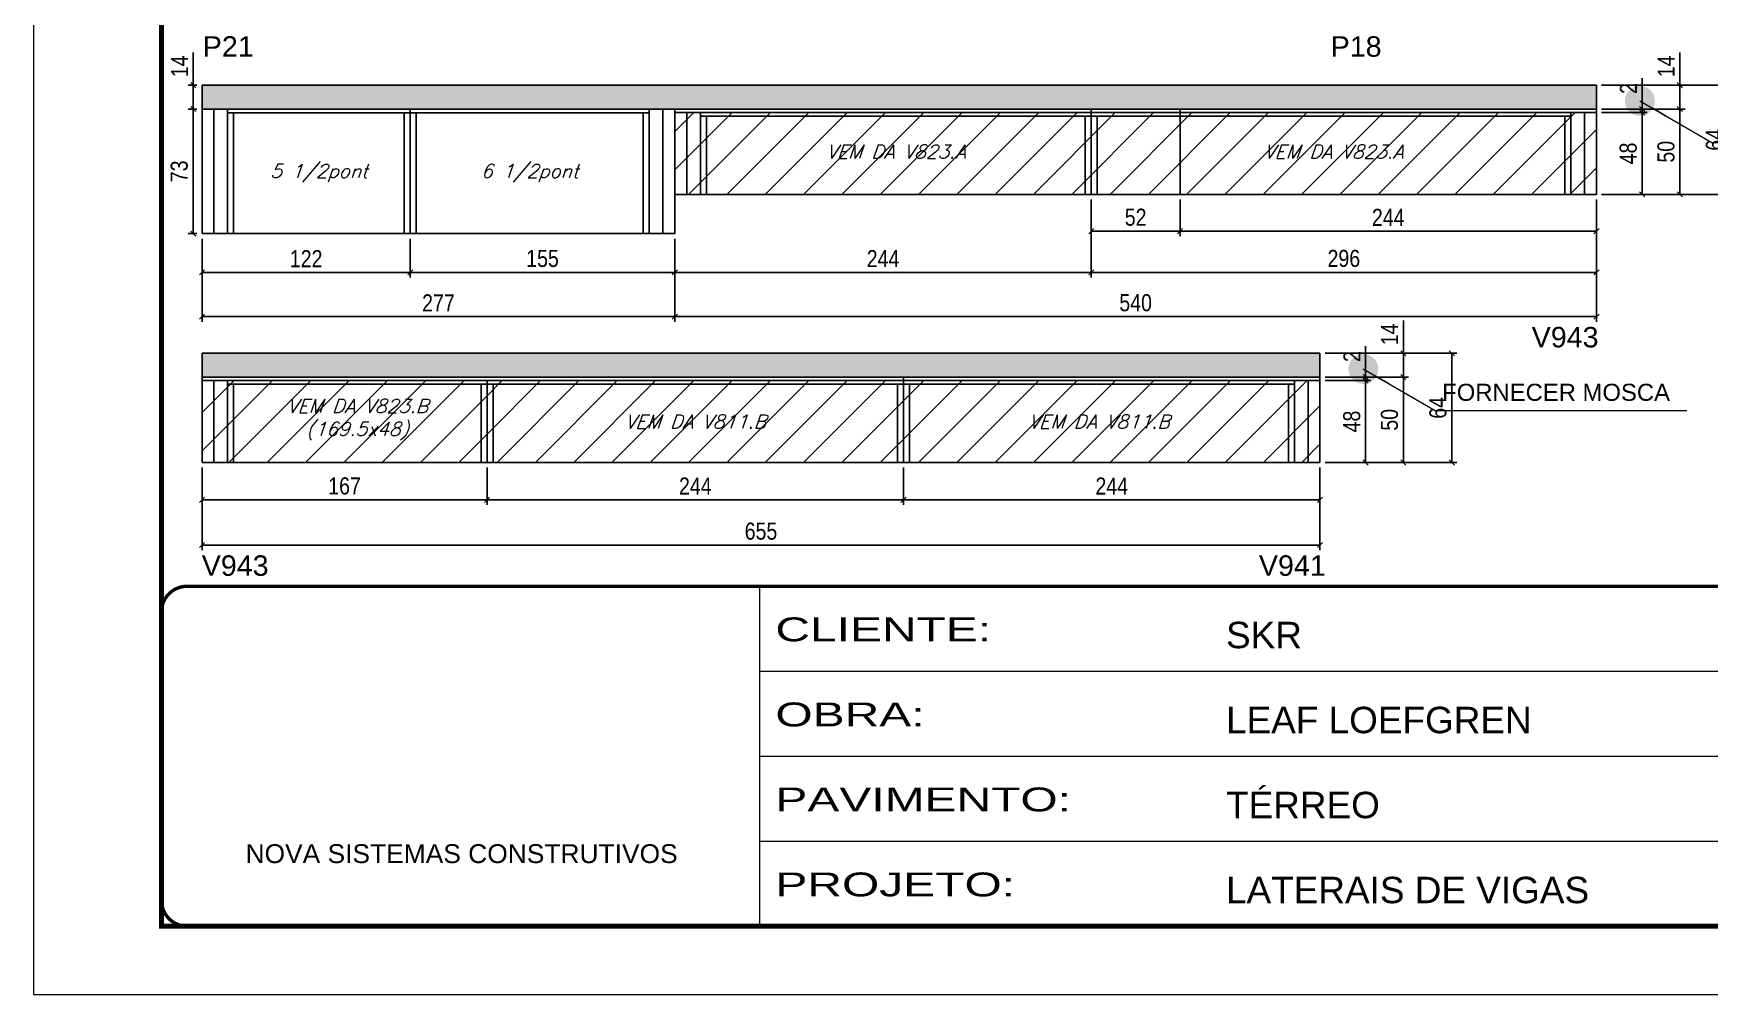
# Model space of a CAD drawing. Extents: x 3309 to 9563, y -2522 to 14608.
# Drawn here: x 6493 to 7475, y 10112 to 10675 of the extents above; entities that cross this region are included whole.
import ezdxf

# ---------------------------------------------------------------- set-up
doc = ezdxf.new("R2010")
doc.units = 0
doc.linetypes.add('CONTINUO', pattern=[0])
doc.linetypes.add('DASHED', pattern=[0.75, 0.5, -0.25])
for name, color, linetype in [('5', 5, 'Continuous'), ('COTA', 241, 'Continuous'), ('Painéis', 200, 'Continuous'), ('SARR_2.2x7', 40, 'Continuous'), ('SARR_3.5x7', 81, 'Continuous'), ('texto', 7, 'Continuous')]:
    doc.layers.add(name, color=color, linetype=linetype)
for name, color, linetype, lineweight in [('CARIMBO', 255, 'Continuous', 9), ('Folhas', 255, 'Continuous', 9), ('Hachura', 251, 'Continuous', 9), ('SARRAFO DE PRESSAO', 251, 'DASHED', 9)]:
    doc.layers.add(name, color=color, linetype=linetype, lineweight=lineweight)
doc.styles.add('ARIAL', font='arial.ttf')
doc.styles.add('COTA TECNICA', font='techl___.ttf', dxfattribs={"height": 10})
doc.styles.add('Romans', font='romans.shx')
doc.styles.get("Standard").update_dxf_attribs({"font": 'arial.ttf'})
doc.styles.add('Tecnologia', font='')
doc.styles.get('Tecnologia').set_extended_font_data('Forgotten Futurist')
doc.dimstyles.new('3x', dxfattribs={"dimtxt": 10, "dimasz": 5, "dimexe": 7, "dimexo": 5, "dimgap": 4, "dimtad": 1, "dimdec": 4, "dimlfac": 0.333333, "dimdsep": 46, "dimtxsty": 'Standard', "dimblk": 'DOT', "dimcen": 0.09, "dimclrd": 1, "dimclre": 1, "dimclrt": 2, "dimadec": 0, "dimazin": 2, "dimtfac": 1, "dimtdec": 4, "dimtmove": 0, "dimatfit": 3, "dimldrblk": 'DOT', "dimfxl": 1, "dimtolj": 1, "dimtzin": 0, "dimlwd": 9, "dimlwe": 9, "dimarcsym": 0})
doc.dimstyles.new('PAINEL', dxfattribs={"dimtxt": 10, "dimasz": 3, "dimexe": 3, "dimexo": 3, "dimgap": 3, "dimtad": 1, "dimdec": 1, "dimzin": 12, "dimdsep": 46, "dimtxsty": 'COTA TECNICA', "dimblk1": 'OBLIQUE', "dimblk2": 'OBLIQUE', "dimsah": 1, "dimcen": 0.9, "dimclrd": 4, "dimclre": 4, "dimclrt": 240, "dimadec": 1, "dimazin": 3, "dimtfac": 1, "dimtdec": 1, "dimtmove": 0, "dimatfit": 3, "dimfxl": 1, "dimtolj": 1, "dimtzin": 12, "dimarcsym": 0})

# ---------------------------------------------------------------- blocks, each defined once
blk = doc.blocks.new('9999999999')
at = {"color": 30, "linetype": 'CONTINUO'}
for p, q in [((98564.56, 34230.21), (98564.56, 34429.45)), ((98564.56, 34379.64), (99583.98, 34379.64)), ((98564.56, 34329.83), (99487.98, 34329.83)), ((98564.56, 34280.02), (99487.98, 34280.02))]:
    blk.add_line(p, q, dxfattribs=at)
at = {"color": 30, "linetype": 'CONTINUO', "const_width": 2}
blk.add_lwpolyline([(99583.98, 34230.21), (99583.98, 34414.45, 0.414214), (99568.98, 34429.45), (98228.98, 34429.45, 0.414214), (98213.98, 34414.45), (98213.98, 34245.21, 0.414214), (98228.98, 34230.21), (99583.98, 34230.21)], format="xyb", dxfattribs=at)
at = {"layer": 'Folhas'}
blk.add_lwpolyline([(98138.98, 34190.21), (99623.98, 34190.21), (99623.98, 35240.21), (98138.98, 35240.21)], close=True, dxfattribs=at)
at = {"layer": 'Folhas', "color": 30, "const_width": 3}
blk.add_lwpolyline([(98213.98, 34230.21), (99583.98, 34230.21), (99583.98, 35200.21), (98213.98, 35200.21)], close=True, dxfattribs=at)
at = {"color": 7, "linetype": 'Continuous', "ltscale": 5, "style": 'ARIAL'}
for s, height, p in [('SKR', 15.483, (98837.68, 34393.13)), ('LEAF LOEFGREN', 15.4829, (98837.68, 34343.32)), ('TÉRREO', 15.483, (98837.68, 34293.51)), ('NOVA SISTEMAS CONSTRUTIVOS', 11.0592, (98263.19, 34267.21)), ('LATERAIS DE VIGAS', 15.4829, (98837.68, 34243.7))]:
    blk.add_text(s, height=height, dxfattribs=at).set_placement(p)
at = {"layer": 'Folhas', "color": 7, "style": 'Tecnologia', "width": 1.5}
for s, p in [('CLIENTE:', (98573.65, 34397.17)), ('OBRA:', (98573.65, 34347.31)), ('PAVIMENTO:', (98573.65, 34297.5)), ('PROJETO:', (98573.65, 34247.69))]:
    blk.add_text(s, height=14, dxfattribs=at).set_placement(p)
blk = doc.blocks.new('_Oblique')
at = {"color": 0, "linetype": 'ByBlock', "lineweight": -2}
blk.add_line((-0.5, -0.5), (0.5, 0.5), dxfattribs=at)
blk = doc.blocks.new('*D1672')
at = {"layer": 'COTA', "color": 4, "lineweight": -2, "transparency": 16777216}
for p, q in [((6591.6, 10555), (6591.6, 10506.35)), ((6868.6, 10555), (6868.6, 10506.35)), ((6868.6, 10509.35), (6591.6, 10509.35))]:
    blk.add_line(p, q, dxfattribs=at)
at = {"layer": 'Defpoints', "color": 0, "transparency": 16777216}
for p in [(6591.6, 10558), (6868.6, 10558), (6591.6, 10509.35)]:
    blk.add_point(p, dxfattribs=at)
at = {"layer": 'COTA', "color": 4, "lineweight": -2, "transparency": 16777216, "xscale": 3, "yscale": 3, "zscale": 3, "rotation": 180}
blk.add_blockref('_Oblique', (6591.6, 10509.35), dxfattribs=at)
at = {"layer": 'COTA', "color": 4, "lineweight": -2, "transparency": 16777216, "xscale": 3, "yscale": 3, "zscale": 3}
blk.add_blockref('_Oblique', (6868.6, 10509.35), dxfattribs=at)
at = {"layer": 'COTA', "color": 240, "transparency": 16777216, "insert": (6730.1, 10517.42), "char_height": 10, "attachment_point": 5, "style": 'COTA TECNICA'}
blk.add_mtext('\\A1;277', dxfattribs=at)
blk = doc.blocks.new('*D1673')
at = {"layer": 'COTA', "color": 4, "lineweight": -2, "transparency": 16777216}
for p, q in [((6588.6, 10631), (6583.5, 10631)), ((6586.5, 10631), (6586.5, 10558)), ((6588.6, 10558), (6583.5, 10558))]:
    blk.add_line(p, q, dxfattribs=at)
at = {"layer": 'Defpoints', "color": 0, "transparency": 16777216}
for p in [(6591.6, 10631), (6586.5, 10558), (6591.6, 10558)]:
    blk.add_point(p, dxfattribs=at)
at = {"layer": 'COTA', "color": 4, "lineweight": -2, "transparency": 16777216, "xscale": 3, "yscale": 3, "zscale": 3}
for p, rotation in [((6586.5, 10631), 90), ((6586.5, 10558), 270)]:
    blk.add_blockref('_Oblique', p, dxfattribs=dict(at, rotation=rotation))
at = {"layer": 'COTA', "color": 240, "transparency": 16777216, "insert": (6578.28, 10594.5), "char_height": 10, "attachment_point": 5, "rotation": 90, "style": 'COTA TECNICA'}
blk.add_mtext('\\A1;73', dxfattribs=at)
blk = doc.blocks.new('*D1674')
at = {"layer": 'COTA', "color": 4, "lineweight": -2, "transparency": 16777216}
for p, q in [((6586.5, 10645), (6586.5, 10664.12)), ((6588.6, 10645), (6583.5, 10645)), ((6586.5, 10631), (6586.5, 10645)), ((6588.6, 10631), (6583.5, 10631))]:
    blk.add_line(p, q, dxfattribs=at)
at = {"layer": 'Defpoints', "color": 0, "transparency": 16777216}
for p in [(6586.5, 10645), (6591.6, 10645), (6591.6, 10631)]:
    blk.add_point(p, dxfattribs=at)
at = {"layer": 'COTA', "color": 4, "lineweight": -2, "transparency": 16777216, "xscale": 3, "yscale": 3, "zscale": 3}
for p, rotation in [((6586.5, 10645), 90), ((6586.5, 10631), 270)]:
    blk.add_blockref('_Oblique', p, dxfattribs=dict(at, rotation=rotation))
at = {"layer": 'COTA', "color": 240, "transparency": 16777216, "insert": (6578.42, 10656.06), "char_height": 10, "attachment_point": 5, "rotation": 90, "style": 'COTA TECNICA'}
blk.add_mtext('\\A1;14', dxfattribs=at)
blk = doc.blocks.new('*D1675')
at = {"layer": 'COTA', "color": 4, "lineweight": -2, "transparency": 16777216}
for p, q in [((6591.6, 10555), (6591.6, 10532.29)), ((6713.6, 10555), (6713.6, 10532.29)), ((6591.6, 10535.29), (6713.6, 10535.29))]:
    blk.add_line(p, q, dxfattribs=at)
at = {"layer": 'Defpoints', "color": 0, "transparency": 16777216}
for p in [(6591.6, 10558), (6713.6, 10558), (6713.6, 10535.29)]:
    blk.add_point(p, dxfattribs=at)
at = {"layer": 'COTA', "color": 4, "lineweight": -2, "transparency": 16777216, "xscale": 3, "yscale": 3, "zscale": 3, "rotation": 180}
blk.add_blockref('_Oblique', (6591.6, 10535.29), dxfattribs=at)
at = {"layer": 'COTA', "color": 4, "lineweight": -2, "transparency": 16777216, "xscale": 3, "yscale": 3, "zscale": 3}
blk.add_blockref('_Oblique', (6713.6, 10535.29), dxfattribs=at)
at = {"layer": 'COTA', "color": 240, "transparency": 16777216, "insert": (6652.6, 10543.35), "char_height": 10, "attachment_point": 5, "style": 'COTA TECNICA'}
blk.add_mtext('\\A1;122', dxfattribs=at)
blk = doc.blocks.new('*D1676')
at = {"layer": 'COTA', "color": 4, "lineweight": -2, "transparency": 16777216}
for p, q in [((6713.6, 10555), (6713.6, 10532.29)), ((6868.6, 10555), (6868.6, 10532.29)), ((6713.6, 10535.29), (6868.6, 10535.29))]:
    blk.add_line(p, q, dxfattribs=at)
at = {"layer": 'Defpoints', "color": 0, "transparency": 16777216}
for p in [(6713.6, 10558), (6868.6, 10558), (6868.6, 10535.29)]:
    blk.add_point(p, dxfattribs=at)
at = {"layer": 'COTA', "color": 4, "lineweight": -2, "transparency": 16777216, "xscale": 3, "yscale": 3, "zscale": 3, "rotation": 180}
blk.add_blockref('_Oblique', (6713.6, 10535.29), dxfattribs=at)
at = {"layer": 'COTA', "color": 4, "lineweight": -2, "transparency": 16777216, "xscale": 3, "yscale": 3, "zscale": 3}
blk.add_blockref('_Oblique', (6868.6, 10535.29), dxfattribs=at)
at = {"layer": 'COTA', "color": 240, "transparency": 16777216, "insert": (6791.1, 10543.4), "char_height": 10, "attachment_point": 5, "style": 'COTA TECNICA'}
blk.add_mtext('\\A1;155', dxfattribs=at)
blk = doc.blocks.new('*D1679')
at = {"layer": 'COTA', "color": 4, "linetype": 'ByBlock', "lineweight": -2, "transparency": 16777216}
for p, q in [((7408.6, 10578), (7408.6, 10506.35)), ((6868.6, 10555), (6868.6, 10506.35)), ((7408.6, 10509.35), (6868.6, 10509.35))]:
    blk.add_line(p, q, dxfattribs=at)
at = {"layer": 'Defpoints', "color": 0, "linetype": 'ByBlock', "transparency": 16777216}
for p in [(7408.6, 10581), (6868.6, 10558), (6868.6, 10509.35)]:
    blk.add_point(p, dxfattribs=at)
at = {"layer": 'COTA', "color": 4, "linetype": 'ByBlock', "lineweight": -2, "transparency": 16777216, "xscale": 3, "yscale": 3, "zscale": 3, "rotation": 180}
blk.add_blockref('_Oblique', (6868.6, 10509.35), dxfattribs=at)
at = {"layer": 'COTA', "color": 4, "linetype": 'ByBlock', "lineweight": -2, "transparency": 16777216, "xscale": 3, "yscale": 3, "zscale": 3}
blk.add_blockref('_Oblique', (7408.6, 10509.35), dxfattribs=at)
at = {"layer": 'COTA', "color": 240, "linetype": 'ByBlock', "transparency": 16777216, "insert": (7138.6, 10517.46), "char_height": 10, "attachment_point": 5, "style": 'COTA TECNICA'}
blk.add_mtext('\\A1;540', dxfattribs=at)
blk = doc.blocks.new('*D1680')
at = {"layer": 'COTA', "color": 4, "lineweight": -2, "transparency": 16777216}
for p, q in [((7112.6, 10578), (7112.6, 10532.29)), ((6868.6, 10555), (6868.6, 10532.29)), ((6868.6, 10535.29), (7112.6, 10535.29))]:
    blk.add_line(p, q, dxfattribs=at)
at = {"layer": 'Defpoints', "color": 0, "transparency": 16777216}
for p in [(7112.6, 10581), (6868.6, 10558), (7112.6, 10535.29)]:
    blk.add_point(p, dxfattribs=at)
at = {"layer": 'COTA', "color": 4, "lineweight": -2, "transparency": 16777216, "xscale": 3, "yscale": 3, "zscale": 3, "rotation": 180}
blk.add_blockref('_Oblique', (6868.6, 10535.29), dxfattribs=at)
at = {"layer": 'COTA', "color": 4, "lineweight": -2, "transparency": 16777216, "xscale": 3, "yscale": 3, "zscale": 3}
blk.add_blockref('_Oblique', (7112.6, 10535.29), dxfattribs=at)
at = {"layer": 'COTA', "color": 240, "transparency": 16777216, "insert": (6990.6, 10543.37), "char_height": 10, "attachment_point": 5, "style": 'COTA TECNICA'}
blk.add_mtext('\\A1;244', dxfattribs=at)
blk = doc.blocks.new('*D1681')
at = {"layer": 'COTA', "color": 4, "lineweight": -2, "transparency": 16777216}
for p, q in [((7112.6, 10578), (7112.6, 10532.29)), ((7408.6, 10578), (7408.6, 10532.29)), ((7112.6, 10535.29), (7408.6, 10535.29))]:
    blk.add_line(p, q, dxfattribs=at)
at = {"layer": 'Defpoints', "color": 0, "transparency": 16777216}
for p in [(7112.6, 10581), (7408.6, 10581), (7408.6, 10535.29)]:
    blk.add_point(p, dxfattribs=at)
at = {"layer": 'COTA', "color": 4, "lineweight": -2, "transparency": 16777216, "xscale": 3, "yscale": 3, "zscale": 3, "rotation": 180}
blk.add_blockref('_Oblique', (7112.6, 10535.29), dxfattribs=at)
at = {"layer": 'COTA', "color": 4, "lineweight": -2, "transparency": 16777216, "xscale": 3, "yscale": 3, "zscale": 3}
blk.add_blockref('_Oblique', (7408.6, 10535.29), dxfattribs=at)
at = {"layer": 'COTA', "color": 240, "transparency": 16777216, "insert": (7260.6, 10543.43), "char_height": 10, "attachment_point": 5, "style": 'COTA TECNICA'}
blk.add_mtext('\\A1;296', dxfattribs=at)
blk = doc.blocks.new('*D1677')
at = {"layer": 'COTA', "color": 4, "lineweight": -2, "transparency": 16777216}
for p, q in [((7112.6, 10578), (7112.6, 10556.47)), ((7164.6, 10578), (7164.6, 10556.47)), ((7112.6, 10559.47), (7164.6, 10559.47))]:
    blk.add_line(p, q, dxfattribs=at)
at = {"layer": 'Defpoints', "color": 0, "transparency": 16777216}
for p in [(7112.6, 10581), (7164.6, 10581), (7164.6, 10559.47)]:
    blk.add_point(p, dxfattribs=at)
at = {"layer": 'COTA', "color": 4, "lineweight": -2, "transparency": 16777216, "xscale": 3, "yscale": 3, "zscale": 3, "rotation": 180}
blk.add_blockref('_Oblique', (7112.6, 10559.47), dxfattribs=at)
at = {"layer": 'COTA', "color": 4, "lineweight": -2, "transparency": 16777216, "xscale": 3, "yscale": 3, "zscale": 3}
blk.add_blockref('_Oblique', (7164.6, 10559.47), dxfattribs=at)
at = {"layer": 'COTA', "color": 240, "transparency": 16777216, "insert": (7138.6, 10567.58), "char_height": 10, "attachment_point": 5, "style": 'COTA TECNICA'}
blk.add_mtext('\\A1;52', dxfattribs=at)
blk = doc.blocks.new('*D1678')
at = {"layer": 'COTA', "color": 4, "lineweight": -2, "transparency": 16777216}
for p, q in [((7164.6, 10578), (7164.6, 10556.47)), ((7408.6, 10578), (7408.6, 10556.47)), ((7164.6, 10559.47), (7408.6, 10559.47))]:
    blk.add_line(p, q, dxfattribs=at)
at = {"layer": 'Defpoints', "color": 0, "transparency": 16777216}
for p in [(7164.6, 10581), (7408.6, 10581), (7408.6, 10559.47)]:
    blk.add_point(p, dxfattribs=at)
at = {"layer": 'COTA', "color": 4, "lineweight": -2, "transparency": 16777216, "xscale": 3, "yscale": 3, "zscale": 3, "rotation": 180}
blk.add_blockref('_Oblique', (7164.6, 10559.47), dxfattribs=at)
at = {"layer": 'COTA', "color": 4, "lineweight": -2, "transparency": 16777216, "xscale": 3, "yscale": 3, "zscale": 3}
blk.add_blockref('_Oblique', (7408.6, 10559.47), dxfattribs=at)
at = {"layer": 'COTA', "color": 240, "transparency": 16777216, "insert": (7286.6, 10567.54), "char_height": 10, "attachment_point": 5, "style": 'COTA TECNICA'}
blk.add_mtext('\\A1;244', dxfattribs=at)
blk = doc.blocks.new('*D1685')
at = {"layer": 'COTA', "color": 4, "linetype": 'ByBlock', "lineweight": -2, "transparency": 16777216}
for p, q in [((6591.6, 10420.9), (6591.6, 10399.01)), ((6758.6, 10420.9), (6758.6, 10399.01)), ((6758.6, 10402.01), (6591.6, 10402.01))]:
    blk.add_line(p, q, dxfattribs=at)
at = {"layer": 'Defpoints', "color": 0, "linetype": 'ByBlock', "transparency": 16777216}
for p in [(6591.6, 10423.9), (6758.6, 10423.9), (6591.6, 10402.01)]:
    blk.add_point(p, dxfattribs=at)
at = {"layer": 'COTA', "color": 4, "linetype": 'ByBlock', "lineweight": -2, "transparency": 16777216, "xscale": 3, "yscale": 3, "zscale": 3, "rotation": 180}
blk.add_blockref('_Oblique', (6591.6, 10402.01), dxfattribs=at)
at = {"layer": 'COTA', "color": 4, "linetype": 'ByBlock', "lineweight": -2, "transparency": 16777216, "xscale": 3, "yscale": 3, "zscale": 3}
blk.add_blockref('_Oblique', (6758.6, 10402.01), dxfattribs=at)
at = {"layer": 'COTA', "color": 240, "linetype": 'ByBlock', "transparency": 16777216, "insert": (6675.1, 10410.11), "char_height": 10, "attachment_point": 5, "style": 'COTA TECNICA'}
blk.add_mtext('\\A1;167', dxfattribs=at)
blk = doc.blocks.new('*D1688')
at = {"layer": 'COTA', "color": 4, "linetype": 'ByBlock', "lineweight": -2, "transparency": 16777216}
for p, q in [((6591.6, 10420.9), (6591.6, 10372.49)), ((7246.6, 10420.9), (7246.6, 10372.49)), ((7246.6, 10375.49), (6591.6, 10375.49))]:
    blk.add_line(p, q, dxfattribs=at)
at = {"layer": 'Defpoints', "color": 0, "linetype": 'ByBlock', "transparency": 16777216}
for p in [(6591.6, 10423.9), (7246.6, 10423.9), (6591.6, 10375.49)]:
    blk.add_point(p, dxfattribs=at)
at = {"layer": 'COTA', "color": 4, "linetype": 'ByBlock', "lineweight": -2, "transparency": 16777216, "xscale": 3, "yscale": 3, "zscale": 3, "rotation": 180}
blk.add_blockref('_Oblique', (6591.6, 10375.49), dxfattribs=at)
at = {"layer": 'COTA', "color": 4, "linetype": 'ByBlock', "lineweight": -2, "transparency": 16777216, "xscale": 3, "yscale": 3, "zscale": 3}
blk.add_blockref('_Oblique', (7246.6, 10375.49), dxfattribs=at)
at = {"layer": 'COTA', "color": 240, "linetype": 'ByBlock', "transparency": 16777216, "insert": (6919.1, 10383.6), "char_height": 10, "attachment_point": 5, "style": 'COTA TECNICA'}
blk.add_mtext('\\A1;655', dxfattribs=at)
blk = doc.blocks.new('*D1686')
at = {"layer": 'COTA', "color": 4, "lineweight": -2, "transparency": 16777216}
for p, q in [((6758.6, 10420.9), (6758.6, 10399.01)), ((7002.6, 10420.9), (7002.6, 10399.01)), ((6758.6, 10402.01), (7002.6, 10402.01))]:
    blk.add_line(p, q, dxfattribs=at)
at = {"layer": 'Defpoints', "color": 0, "transparency": 16777216}
for p in [(6758.6, 10423.9, 0), (7002.6, 10423.9, 0), (7002.6, 10402.01)]:
    blk.add_point(p, dxfattribs=at)
at = {"layer": 'COTA', "color": 4, "lineweight": -2, "transparency": 16777216, "xscale": 3, "yscale": 3, "zscale": 3, "rotation": 180}
blk.add_blockref('_Oblique', (6758.6, 10402.01), dxfattribs=at)
at = {"layer": 'COTA', "color": 4, "lineweight": -2, "transparency": 16777216, "xscale": 3, "yscale": 3, "zscale": 3}
blk.add_blockref('_Oblique', (7002.6, 10402.01), dxfattribs=at)
at = {"layer": 'COTA', "color": 240, "transparency": 16777216, "insert": (6880.6, 10410.08), "char_height": 10, "attachment_point": 5, "style": 'COTA TECNICA'}
blk.add_mtext('\\A1;244', dxfattribs=at)
blk = doc.blocks.new('*D1689')
at = {"layer": 'COTA', "color": 4, "lineweight": -2, "transparency": 16777216}
for p, q in [((7002.6, 10420.9), (7002.6, 10399.01)), ((7246.6, 10420.9), (7246.6, 10399.01)), ((7002.6, 10402.01), (7246.6, 10402.01))]:
    blk.add_line(p, q, dxfattribs=at)
at = {"layer": 'Defpoints', "color": 0, "transparency": 16777216}
for p in [(7002.6, 10423.9, 0), (7246.6, 10423.9, 0), (7246.6, 10402.01)]:
    blk.add_point(p, dxfattribs=at)
at = {"layer": 'COTA', "color": 4, "lineweight": -2, "transparency": 16777216, "xscale": 3, "yscale": 3, "zscale": 3, "rotation": 180}
blk.add_blockref('_Oblique', (7002.6, 10402.01), dxfattribs=at)
at = {"layer": 'COTA', "color": 4, "lineweight": -2, "transparency": 16777216, "xscale": 3, "yscale": 3, "zscale": 3}
blk.add_blockref('_Oblique', (7246.6, 10402.01), dxfattribs=at)
at = {"layer": 'COTA', "color": 240, "transparency": 16777216, "insert": (7124.6, 10410.08), "char_height": 10, "attachment_point": 5, "style": 'COTA TECNICA'}
blk.add_mtext('\\A1;244', dxfattribs=at)
blk = doc.blocks.new('*D2573')
at = {"layer": 'COTA', "color": 4, "lineweight": -2, "transparency": 16777216}
for p, q in [((7249.6, 10487.9), (7326.84, 10487.9)), ((7323.84, 10487.9), (7323.84, 10423.9)), ((7249.6, 10423.9), (7326.84, 10423.9))]:
    blk.add_line(p, q, dxfattribs=at)
at = {"layer": 'Defpoints', "color": 0, "transparency": 16777216}
for p in [(7246.6, 10487.9, 0), (7246.6, 10423.9, 0), (7323.84, 10423.9)]:
    blk.add_point(p, dxfattribs=at)
at = {"layer": 'COTA', "color": 4, "lineweight": -2, "transparency": 16777216, "xscale": 3, "yscale": 3, "zscale": 3}
for p, rotation in [((7323.84, 10487.9), 90), ((7323.84, 10423.9), 270)]:
    blk.add_blockref('_Oblique', p, dxfattribs=dict(at, rotation=rotation))
at = {"layer": 'COTA', "color": 240, "transparency": 16777216, "insert": (7315.74, 10455.9), "char_height": 10, "attachment_point": 5, "rotation": 90, "style": 'COTA TECNICA'}
blk.add_mtext('\\A1;64', dxfattribs=at)
blk = doc.blocks.new('*D2574')
at = {"layer": 'COTA', "color": 4, "lineweight": -2, "transparency": 16777216}
for p, q in [((7249.6, 10473.9), (7298.48, 10473.9)), ((7295.48, 10473.9), (7295.48, 10423.9)), ((7249.6, 10423.9), (7298.48, 10423.9))]:
    blk.add_line(p, q, dxfattribs=at)
at = {"layer": 'Defpoints', "color": 0, "transparency": 16777216}
for p in [(7246.6, 10473.9, 0), (7246.6, 10423.9, 0), (7295.48, 10423.9)]:
    blk.add_point(p, dxfattribs=at)
at = {"layer": 'COTA', "color": 4, "lineweight": -2, "transparency": 16777216, "xscale": 3, "yscale": 3, "zscale": 3}
for p, rotation in [((7295.48, 10473.9), 90), ((7295.48, 10423.9), 270)]:
    blk.add_blockref('_Oblique', p, dxfattribs=dict(at, rotation=rotation))
at = {"layer": 'COTA', "color": 240, "transparency": 16777216, "insert": (7287.37, 10448.9), "char_height": 10, "attachment_point": 5, "rotation": 90, "style": 'COTA TECNICA'}
blk.add_mtext('\\A1;50', dxfattribs=at)
blk = doc.blocks.new('*D2575')
at = {"layer": 'COTA', "color": 4, "lineweight": -2, "transparency": 16777216}
for p, q in [((7295.48, 10487.9), (7295.48, 10507.02)), ((7249.6, 10487.9), (7298.48, 10487.9)), ((7295.48, 10473.9), (7295.48, 10487.9)), ((7249.6, 10473.9), (7298.48, 10473.9))]:
    blk.add_line(p, q, dxfattribs=at)
at = {"layer": 'Defpoints', "color": 0, "transparency": 16777216}
for p in [(7246.6, 10487.9, 0), (7295.48, 10487.9), (7246.6, 10473.9, 0)]:
    blk.add_point(p, dxfattribs=at)
at = {"layer": 'COTA', "color": 4, "lineweight": -2, "transparency": 16777216, "xscale": 3, "yscale": 3, "zscale": 3}
for p, rotation in [((7295.48, 10487.9), 90), ((7295.48, 10473.9), 270)]:
    blk.add_blockref('_Oblique', p, dxfattribs=dict(at, rotation=rotation))
at = {"layer": 'COTA', "color": 240, "transparency": 16777216, "insert": (7287.41, 10498.96), "char_height": 10, "attachment_point": 5, "rotation": 90, "style": 'COTA TECNICA'}
blk.add_mtext('\\A1;14', dxfattribs=at)
blk = doc.blocks.new('*D2576')
at = {"layer": 'COTA', "color": 4, "lineweight": -2, "transparency": 16777216}
for p, q in [((7249.6, 10471.9), (7276.35, 10471.9)), ((7273.35, 10423.9), (7273.35, 10471.9)), ((7249.6, 10423.9), (7276.35, 10423.9))]:
    blk.add_line(p, q, dxfattribs=at)
at = {"layer": 'Defpoints', "color": 0, "transparency": 16777216}
for p in [(7246.6, 10471.9, 0), (7273.35, 10471.9), (7246.6, 10423.9, 0)]:
    blk.add_point(p, dxfattribs=at)
at = {"layer": 'COTA', "color": 4, "lineweight": -2, "transparency": 16777216, "xscale": 3, "yscale": 3, "zscale": 3}
for p, rotation in [((7273.35, 10471.9), 90), ((7273.35, 10423.9), 270)]:
    blk.add_blockref('_Oblique', p, dxfattribs=dict(at, rotation=rotation))
at = {"layer": 'COTA', "color": 240, "transparency": 16777216, "insert": (7265.25, 10447.9), "char_height": 10, "attachment_point": 5, "rotation": 90, "style": 'COTA TECNICA'}
blk.add_mtext('\\A1;48', dxfattribs=at)
blk = doc.blocks.new('*D2577')
at = {"layer": 'COTA', "color": 4, "lineweight": -2, "transparency": 16777216}
for p, q in [((7273.35, 10473.9), (7273.35, 10492.02)), ((7249.6, 10473.9), (7276.35, 10473.9)), ((7249.6, 10471.9), (7276.35, 10471.9)), ((7273.35, 10471.9), (7273.35, 10473.9)), ((7273.35, 10471.9), (7273.35, 10468.9))]:
    blk.add_line(p, q, dxfattribs=at)
at = {"layer": 'Defpoints', "color": 0, "transparency": 16777216}
for p in [(7246.6, 10473.9, 0), (7246.6, 10471.9, 0), (7273.35, 10473.9)]:
    blk.add_point(p, dxfattribs=at)
at = {"layer": 'COTA', "color": 4, "lineweight": -2, "transparency": 16777216, "xscale": 3, "yscale": 3, "zscale": 3}
for p, rotation in [((7273.35, 10473.9), 270), ((7273.35, 10471.9), 90)]:
    blk.add_blockref('_Oblique', p, dxfattribs=dict(at, rotation=rotation))
at = {"layer": 'COTA', "color": 240, "transparency": 16777216, "insert": (7265.35, 10485.96), "char_height": 10, "attachment_point": 5, "rotation": 90, "style": 'COTA TECNICA'}
blk.add_mtext('\\A1;2', dxfattribs=at)
blk = doc.blocks.new('_Dot')
at = {"color": 0, "linetype": 'ByBlock', "lineweight": -2}
blk.add_line((-0.5, 0), (-1, 0), dxfattribs=at)
at = {"color": 0, "linetype": 'ByBlock', "const_width": 0.5}
blk.add_lwpolyline([(-0.25, 0, 1), (0.25, 0, 1)], format="xyb", close=True, dxfattribs=at)
blk = doc.blocks.new('*D2590')
at = {"layer": 'COTA', "color": 4, "lineweight": -2, "transparency": 16777216}
for p, q in [((7411.6, 10645), (7488.84, 10645)), ((7485.84, 10645), (7485.84, 10581)), ((7411.6, 10581), (7488.84, 10581))]:
    blk.add_line(p, q, dxfattribs=at)
at = {"layer": 'Defpoints', "color": 0, "transparency": 16777216}
for p in [(7408.6, 10645, 0), (7408.6, 10581, 0), (7485.84, 10581)]:
    blk.add_point(p, dxfattribs=at)
at = {"layer": 'COTA', "color": 4, "lineweight": -2, "transparency": 16777216, "xscale": 3, "yscale": 3, "zscale": 3}
for p, rotation in [((7485.84, 10645), 90), ((7485.84, 10581), 270)]:
    blk.add_blockref('_Oblique', p, dxfattribs=dict(at, rotation=rotation))
at = {"layer": 'COTA', "color": 240, "transparency": 16777216, "insert": (7477.74, 10613), "char_height": 10, "attachment_point": 5, "rotation": 90, "style": 'COTA TECNICA'}
blk.add_mtext('\\A1;64', dxfattribs=at)
blk = doc.blocks.new('*D2591')
at = {"layer": 'COTA', "color": 4, "lineweight": -2, "transparency": 16777216}
for p, q in [((7411.6, 10631), (7460.48, 10631)), ((7457.48, 10631), (7457.48, 10581)), ((7411.6, 10581), (7460.48, 10581))]:
    blk.add_line(p, q, dxfattribs=at)
at = {"layer": 'Defpoints', "color": 0, "transparency": 16777216}
for p in [(7408.6, 10631, 0), (7408.6, 10581, 0), (7457.48, 10581)]:
    blk.add_point(p, dxfattribs=at)
at = {"layer": 'COTA', "color": 4, "lineweight": -2, "transparency": 16777216, "xscale": 3, "yscale": 3, "zscale": 3}
for p, rotation in [((7457.48, 10631), 90), ((7457.48, 10581), 270)]:
    blk.add_blockref('_Oblique', p, dxfattribs=dict(at, rotation=rotation))
at = {"layer": 'COTA', "color": 240, "transparency": 16777216, "insert": (7449.37, 10606), "char_height": 10, "attachment_point": 5, "rotation": 90, "style": 'COTA TECNICA'}
blk.add_mtext('\\A1;50', dxfattribs=at)
blk = doc.blocks.new('*D2592')
at = {"layer": 'COTA', "color": 4, "lineweight": -2, "transparency": 16777216}
for p, q in [((7457.48, 10645), (7457.48, 10664.12)), ((7411.6, 10645), (7460.48, 10645)), ((7457.48, 10631), (7457.48, 10645)), ((7411.6, 10631), (7460.48, 10631))]:
    blk.add_line(p, q, dxfattribs=at)
at = {"layer": 'Defpoints', "color": 0, "transparency": 16777216}
for p in [(7408.6, 10645, 0), (7457.48, 10645), (7408.6, 10631, 0)]:
    blk.add_point(p, dxfattribs=at)
at = {"layer": 'COTA', "color": 4, "lineweight": -2, "transparency": 16777216, "xscale": 3, "yscale": 3, "zscale": 3}
for p, rotation in [((7457.48, 10645), 90), ((7457.48, 10631), 270)]:
    blk.add_blockref('_Oblique', p, dxfattribs=dict(at, rotation=rotation))
at = {"layer": 'COTA', "color": 240, "transparency": 16777216, "insert": (7449.41, 10656.06), "char_height": 10, "attachment_point": 5, "rotation": 90, "style": 'COTA TECNICA'}
blk.add_mtext('\\A1;14', dxfattribs=at)
blk = doc.blocks.new('*D2593')
at = {"layer": 'COTA', "color": 4, "lineweight": -2, "transparency": 16777216}
for p, q in [((7411.6, 10629), (7438.35, 10629)), ((7435.35, 10581), (7435.35, 10629)), ((7411.6, 10581), (7438.35, 10581))]:
    blk.add_line(p, q, dxfattribs=at)
at = {"layer": 'Defpoints', "color": 0, "transparency": 16777216}
for p in [(7408.6, 10629, 0), (7435.35, 10629), (7408.6, 10581, 0)]:
    blk.add_point(p, dxfattribs=at)
at = {"layer": 'COTA', "color": 4, "lineweight": -2, "transparency": 16777216, "xscale": 3, "yscale": 3, "zscale": 3}
for p, rotation in [((7435.35, 10629), 90), ((7435.35, 10581), 270)]:
    blk.add_blockref('_Oblique', p, dxfattribs=dict(at, rotation=rotation))
at = {"layer": 'COTA', "color": 240, "transparency": 16777216, "insert": (7427.25, 10605), "char_height": 10, "attachment_point": 5, "rotation": 90, "style": 'COTA TECNICA'}
blk.add_mtext('\\A1;48', dxfattribs=at)
blk = doc.blocks.new('*D2594')
at = {"layer": 'COTA', "color": 4, "lineweight": -2, "transparency": 16777216}
for p, q in [((7435.35, 10631), (7435.35, 10649.11)), ((7411.6, 10631), (7438.35, 10631)), ((7411.6, 10629), (7438.35, 10629)), ((7435.35, 10629), (7435.35, 10631)), ((7435.35, 10629), (7435.35, 10626))]:
    blk.add_line(p, q, dxfattribs=at)
at = {"layer": 'Defpoints', "color": 0, "transparency": 16777216}
for p in [(7408.6, 10631, 0), (7408.6, 10629, 0), (7435.35, 10631)]:
    blk.add_point(p, dxfattribs=at)
at = {"layer": 'COTA', "color": 4, "lineweight": -2, "transparency": 16777216, "xscale": 3, "yscale": 3, "zscale": 3}
for p, rotation in [((7435.35, 10631), 270), ((7435.35, 10629), 90)]:
    blk.add_blockref('_Oblique', p, dxfattribs=dict(at, rotation=rotation))
at = {"layer": 'COTA', "color": 240, "transparency": 16777216, "insert": (7427.35, 10643.06), "char_height": 10, "attachment_point": 5, "rotation": 90, "style": 'COTA TECNICA'}
blk.add_mtext('\\A1;2', dxfattribs=at)

msp = doc.modelspace()

# ---------------------------------------------------------------- hatches: boundary and pattern name
at = {"layer": 'COTA'}
h = msp.add_hatch(dxfattribs=at)
h.set_pattern_fill('AR-CONC', color=256, scale=0.03)
h.paths.add_polyline_path([(7408.6, 10645), (6591.6, 10645), (6591.6, 10631), (6868.6, 10631), (7408.6, 10631)])
h = msp.add_hatch(dxfattribs=at)
h.set_pattern_fill('AR-CONC', color=256, scale=0.03)
h.set_pattern_definition([(50, (-335.143, -2790.1016), (5.4655401, -0.4781726), [0.5715, -6.2865]), (355, (-335.143, -2790.1016), (-1.0573026, 5.7317054), [0.4572, -5.0292175]), (100.451445, (-334.6875, -2790.1414), (4.4082374, 5.2535326), [0.4857003, -5.3427073]), (46.1842, (-335.143, -2788.5776), (8.1323712, -1.2612698), [0.85725, -9.42975]), (96.63556, (-334.465, -2788.683), (7.122124, 7.4227837), [0.7285507, -8.0140682]), (351.18415, (-335.143, -2788.5776), (7.122124, 7.4227837), [0.685799, -7.543792]), (21, (-334.381, -2788.9586), (4.5484317, -3.067956), [0.5715, -6.2865]), (326, (-334.381, -2788.9586), (1.8540609, 5.525639), [0.4572, -5.0292]), (71.451445, (-334.002, -2789.214), (6.4024926, 2.457683), [0.4857003, -5.3426981]), (37.5, (-335.143, -2790.1016), (0.0926581, 2.53665117), [0, -4.96824, 0, -5.1054, 0, -5.04825]), (7.5, (-335.143, -2790.1016), (2.00458988, 3.00541724), [0, -2.91084, 0, -4.85394, 0, -1.92405]), (327.5, (-336.8423, -2790.1016), (4.06771786, -0.17186232), [0, -1.905, 0, -5.9436, 0, -7.8867]), (317.5, (-337.6043, -2790.1016), (4.44387544, 0.7627947), [0, -2.4765, 0, -3.94716, 0, -5.6007])])
h.paths.add_polyline_path([(7246.6, 10473.9), (7246.6, 10487.9), (6591.6, 10487.9), (6591.6, 10473.9)])
at = {"layer": 'Hachura'}
h = msp.add_hatch(dxfattribs=at)
h.set_pattern_fill('ANSI31', color=256, scale=5)
h.paths.add_polyline_path([(6761.6, 11072.24), (6761.6, 11024.24), (7005.6, 11024.24), (7005.6, 11072.24)])
h.paths.add_polyline_path([(7005.6, 11072.24), (7005.6, 11024.24), (7249.6, 11024.24), (7249.6, 11072.24)])
h.paths.add_polyline_path([(6591.6, 10930.06), (6591.6, 10882.06), (6835.6, 10882.06), (6835.6, 10930.06)])
h.paths.add_polyline_path([(6835.6, 10930.06), (6835.6, 10882.06), (7079.6, 10882.06), (7079.6, 10930.06)])
h.paths.add_polyline_path([(7323.6, 10882.06), (7323.6, 10930.06), (7079.6, 10930.06), (7079.6, 10882.06)])
h.paths.add_polyline_path([(7567.6, 10882.06), (7567.6, 10930.06), (7323.6, 10930.06), (7323.6, 10882.06)])
h.paths.add_polyline_path([(7567.6, 10882.06), (7610.1, 10882.06), (7610.1, 10930.06), (7567.6, 10930.06)])
h.paths.add_polyline_path([(7854.1, 10882.06), (7854.1, 10930.06), (7610.1, 10930.06), (7610.1, 10882.06)])
h.paths.add_polyline_path([(6758.6, 10423.9), (7002.6, 10423.9), (7002.6, 10471.9), (6758.6, 10471.9)])
h.paths.add_polyline_path([(7246.6, 10423.9), (7246.6, 10471.9), (7002.6, 10471.9), (7002.6, 10423.9)])
h = msp.add_hatch(dxfattribs=at)
h.set_pattern_fill('ANSI31', color=256, scale=5)
h.paths.add_polyline_path([(6868.6, 10629), (6868.6, 10581), (7112.6, 10581), (7112.6, 10629)])
h.paths.add_polyline_path([(7164.6, 10629), (7112.6, 10629), (7112.6, 10581), (7164.6, 10581)])
h.paths.add_polyline_path([(7164.6, 10629), (7164.6, 10581), (7408.6, 10581), (7408.6, 10629)])
h.paths.add_polyline_path([(7282.6, 10769.59), (7282.6, 10721.59), (7357.56, 10721.59), (7357.56, 10769.59)])
h.paths.add_polyline_path([(7357.56, 10769.59), (7357.56, 10721.59), (7601.56, 10721.59), (7601.56, 10769.59)])
h.paths.add_polyline_path([(6758.6, 10423.9), (6758.6, 10471.9), (6591.6, 10471.9), (6591.6, 10423.9)])

# ---------------------------------------------------------------- linework, layer by layer
at = {"layer": 'COTA'}
for p, q in [((6591.6, 10631), (6591.6, 10645)), ((6591.6, 10645), (7408.6, 10645)), ((7408.6, 10631), (7408.6, 10645)), ((6591.6, 10473.9), (6591.6, 10487.9)), ((6591.6, 10487.9), (7246.6, 10487.9)), ((7246.6, 10473.9), (7246.6, 10487.9))]:
    msp.add_line(p, q, dxfattribs=at)
at = {"layer": 'Painéis', "linetype": 'ByBlock'}
for p, q in [((6591.6, 10631), (6868.6, 10631)), ((6591.6, 10558), (6591.6, 10631)), ((6713.6, 10558), (6713.6, 10631)), ((6868.6, 10631), (6868.6, 10558)), ((7408.6, 10631), (6868.6, 10631)), ((6868.6, 10581), (6868.6, 10631)), ((7112.6, 10581), (7112.6, 10631)), ((7164.6, 10581), (7164.6, 10631)), ((7408.6, 10581), (7408.6, 10631)), ((7408.6, 10581), (6868.6, 10581)), ((6868.6, 10558), (6591.6, 10558)), ((7246.6, 10473.9), (6591.6, 10473.9)), ((6591.6, 10423.9), (6591.6, 10473.9)), ((6758.6, 10423.9), (6758.6, 10471.9)), ((7002.6, 10423.9), (7002.6, 10473.9)), ((7246.6, 10423.9), (7246.6, 10473.9)), ((7246.6, 10423.9), (6591.6, 10423.9))]:
    msp.add_line(p, q, dxfattribs=at)
for points in [[(7408.6, 10629), (6868.6, 10629), (6868.6, 10631), (7408.6, 10631)], [(7246.6, 10471.9), (6591.6, 10471.9), (6591.6, 10473.9), (7246.6, 10473.9)]]:
    msp.add_lwpolyline(points, close=True, dxfattribs=at)
at = {"layer": 'SARR_2.2x7', "linetype": 'Continuous'}
for p, q in [((6598.6, 10558), (6598.6, 10631)), ((6606.6, 10628.8), (6713.6, 10628.8)), ((6853.6, 10628.8), (6713.6, 10628.8)), ((6861.6, 10558), (6861.6, 10631)), ((6875.6, 10581), (6875.6, 10629)), ((7112.6, 10626.8), (6883.6, 10626.8)), ((7393.6, 10626.8), (7112.6, 10626.8)), ((7401.6, 10581), (7401.6, 10629)), ((6598.6, 10423.9), (6598.6, 10471.9)), ((6758.6, 10469.7), (6606.6, 10469.7)), ((7002.6, 10469.7), (6758.6, 10469.7)), ((7231.6, 10469.7), (7002.6, 10469.7)), ((7239.6, 10423.9), (7239.6, 10471.9))]:
    msp.add_line(p, q, dxfattribs=at)
at = {"layer": 'SARR_3.5x7'}
for p, q in [((6606.6, 10631), (6606.6, 10558)), ((6610.1, 10628.8), (6610.1, 10558)), ((6710.1, 10628.8), (6710.1, 10558)), ((6717.1, 10628.8), (6717.1, 10558)), ((6850.1, 10628.8), (6850.1, 10558)), ((6853.6, 10631), (6853.6, 10558)), ((6883.6, 10629), (6883.6, 10581)), ((6887.1, 10626.8), (6887.1, 10581)), ((7109.1, 10626.8), (7109.1, 10581)), ((7116.1, 10626.8), (7116.1, 10581)), ((7390.1, 10626.8), (7390.1, 10581)), ((7393.6, 10629), (7393.6, 10581)), ((6606.6, 10471.9), (6606.6, 10423.9)), ((6610.1, 10469.7), (6610.1, 10423.9)), ((6755.1, 10469.7), (6755.1, 10423.9)), ((6762.1, 10469.7), (6762.1, 10423.9)), ((6999.1, 10469.7), (6999.1, 10423.9)), ((7006.1, 10469.7), (7006.1, 10423.9)), ((7228.1, 10469.7), (7228.1, 10423.9)), ((7231.6, 10471.9), (7231.6, 10423.9))]:
    msp.add_line(p, q, dxfattribs=at)

# ---------------------------------------------------------------- block references
at = {"layer": 'SARRAFO DE PRESSAO', "color": 6, "linetype": 'ByBlock'}
msp.add_blockref('9999999999', (-91646.11, -24078.07), dxfattribs=at)

# ---------------------------------------------------------------- texts
at = {"layer": '5', "linetype": 'Continuous'}
for s, rotation, p in [('P21', 0.00004, (6592.05, 10661.68)), ('P18', 359.99996, (7252.89, 10661.68)), ('V943', 359.99996, (7370.68, 10491.34)), ('V943', 359.99996, (6591.45, 10357.48)), ('V941', 359.99996, (7210.83, 10357.48))]:
    msp.add_text(s, height=12, rotation=rotation, dxfattribs=at).set_placement(p)
at = {"layer": 'CARIMBO', "style": 'ARIAL'}
msp.add_text('FORNECER MOSCA', height=10, dxfattribs=at).set_placement((7318.2, 10460.02, 0))
at = {"layer": 'texto', "color": 2, "char_height": 8, "attachment_point": 5, "style": 'Romans'}
for s, insert in [('{\\Q19;\\C256;VEM DA V823.A}', (6998.1, 10606)), ('{\\Q19;\\C256;VEM DA V823.A}', (7254.6, 10606)), ('{\\Q19;\\C256;5 1/2pont}', (6660.1, 10593.4)), ('{\\Q19;\\C256;6 1/2pont}', (6783.6, 10593.4)), ('{\\Q19;\\C256;VEM DA V823.B\\P(169.5x48)}', (6682.6, 10448.9)), ('{\\Q19;\\C256;VEM DA V811.B}', (6880.6, 10447.9)), ('{\\Q19;\\C256;VEM DA V811.B}', (7117.1, 10447.9))]:
    msp.add_mtext(s, dxfattribs=dict(at, insert=insert))

# ---------------------------------------------------------------- dimensions: what is measured, and where the dimension line sits
at = {"layer": 'COTA'}
for base, p1, p2, picture, middle in [((6586.5, 10645), (6591.6, 10631), (6591.6, 10645), '*D1674', (6578.42, 10656.06)), ((7457.48, 10645, 0), (7408.6, 10631), (7408.6, 10645), '*D2592', (7449.41, 10656.06, 0)), ((7435.35, 10631, 0), (7408.6, 10629), (7408.6, 10631), '*D2594', (7427.35, 10643.06, 0)), ((7485.84, 10581, 0), (7408.6, 10645), (7408.6, 10581), '*D2590', (7477.74, 10613, 0)), ((6586.5, 10558), (6591.6, 10631), (6591.6, 10558), '*D1673', (6578.28, 10594.5)), ((7457.48, 10581, 0), (7408.6, 10631), (7408.6, 10581), '*D2591', (7449.37, 10606, 0)), ((7435.35, 10629, 0), (7408.6, 10581), (7408.6, 10629), '*D2593', (7427.25, 10605, 0)), ((7295.48, 10487.9, 0), (7246.6, 10473.9), (7246.6, 10487.9), '*D2575', (7287.41, 10498.96, 0)), ((7273.35, 10473.9, 0), (7246.6, 10471.9), (7246.6, 10473.9), '*D2577', (7265.35, 10485.96, 0)), ((7323.84, 10423.9, 0), (7246.6, 10487.9), (7246.6, 10423.9), '*D2573', (7315.74, 10455.9, 0)), ((7295.48, 10423.9, 0), (7246.6, 10473.9), (7246.6, 10423.9), '*D2574', (7287.37, 10448.9, 0)), ((7273.35, 10471.9, 0), (7246.6, 10423.9), (7246.6, 10471.9), '*D2576', (7265.25, 10447.9, 0))]:
    dim = msp.add_linear_dim(base=base, p1=p1, p2=p2, angle=90, dimstyle='PAINEL', dxfattribs=at)
    dim.commit()
    dim.dimension.update_dxf_attribs({"geometry": picture, "text_midpoint": middle})
at = {"layer": 'COTA', "linetype": 'ByBlock'}
for base, p1, p2, picture, middle in [((6868.6, 10509.35), (7408.6, 10581), (6868.6, 10558), '*D1679', (7138.6, 10517.46)), ((6591.6, 10375.49), (7246.6, 10423.9), (6591.6, 10423.9), '*D1688', (6919.1, 10383.6))]:
    dim = msp.add_linear_dim(base=base, p1=p1, p2=p2, angle=180, dimstyle='PAINEL', dxfattribs=at)
    dim.commit()
    dim.dimension.update_dxf_attribs({"geometry": picture, "text_midpoint": middle})
at = {"layer": 'COTA'}
for base, p1, p2, picture, middle in [((7112.6, 10535.29), (6868.6, 10558), (7112.6, 10581), '*D1680', (6990.6, 10543.37)), ((7164.6, 10559.47), (7112.6, 10581), (7164.6, 10581), '*D1677', (7138.6, 10567.58)), ((6591.6, 10509.35), (6868.6, 10558), (6591.6, 10558), '*D1672', (6730.1, 10517.42)), ((6713.6, 10535.29), (6591.6, 10558), (6713.6, 10558), '*D1675', (6652.6, 10543.35)), ((7002.6, 10402.01, 0), (6758.6, 10423.9), (7002.6, 10423.9), '*D1686', (6880.6, 10410.08, 0)), ((7246.6, 10402.01, 0), (7002.6, 10423.9), (7246.6, 10423.9), '*D1689', (7124.6, 10410.08, 0))]:
    dim = msp.add_linear_dim(base=base, p1=p1, p2=p2, dimstyle='PAINEL', dxfattribs=at)
    dim.commit()
    dim.dimension.update_dxf_attribs({"geometry": picture, "text_midpoint": middle})
for base, p1, p2, picture, middle in [((7408.6, 10535.29), (7112.6, 10581), (7408.6, 10581), '*D1681', (7260.6, 10543.43)), ((7408.6, 10559.47), (7164.6, 10581), (7408.6, 10581), '*D1678', (7286.6, 10567.54)), ((6868.6, 10535.29), (6713.6, 10558), (6868.6, 10558), '*D1676', (6791.1, 10543.4))]:
    dim = msp.add_linear_dim(base=base, p1=p1, p2=p2, dimstyle='PAINEL', override={"dimtmove": 1}, dxfattribs=at)
    dim.commit()
    dim.dimension.update_dxf_attribs({"geometry": picture, "text_midpoint": middle})
at = {"layer": 'COTA', "linetype": 'ByBlock'}
dim = msp.add_linear_dim(base=(6591.6, 10402.01), p1=(6758.6, 10423.9), p2=(6591.6, 10423.9), angle=180, dimstyle='PAINEL', override={"dimtmove": 1}, dxfattribs=at)
dim.commit()
dim.dimension.update_dxf_attribs({"geometry": '*D1685', "text_midpoint": (6675.1, 10410.11)})

# ---------------------------------------------------------------- leaders
at = {"layer": 'Hachura'}
for points in [[(7434.01, 10635.82, 0), (7476.13, 10611.39, 0), (7623.57, 10611.39, 0)], [(7272.01, 10478.72, 0), (7314.13, 10454.29, 0), (7461.57, 10454.29, 0)]]:
    msp.add_leader(points, dimstyle='3x', override={"dimasz": 17.5, "dimgap": 4, "dimtad": 0}, dxfattribs=at)

doc.saveas('drawing.dxf')
